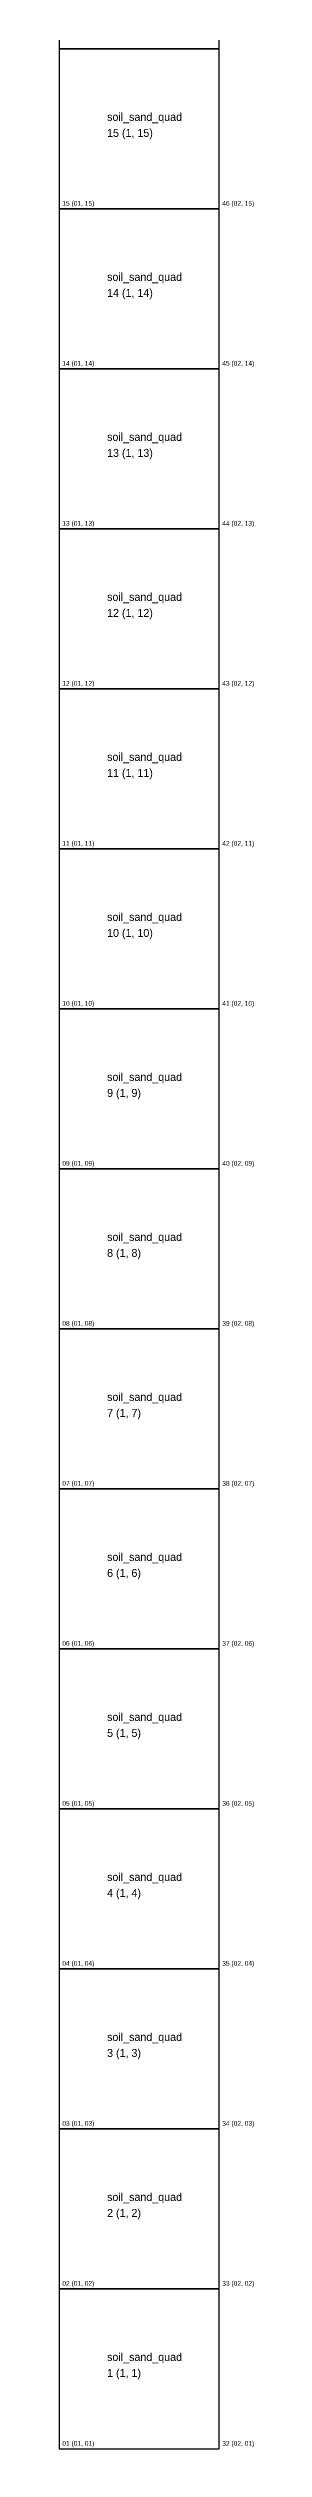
# Model space of a CAD drawing. Header units: metres. Extents: x 0 to 1.2, y 0 to 30.1.
# Drawn here: x 0 to 1.21, y 0 to 15.01 of the extents above; entities that cross this region are included whole.
import ezdxf

# ---------------------------------------------------------------- set-up
doc = ezdxf.new("R2010")
doc.units = ezdxf.units.M
for name, color, linetype in [('Elem_Geom', 2, 'Continuous'), ('Elem_Info', 3, 'Continuous'), ('Geometry', 1, 'Continuous'), ('Node_Geom', 4, 'Continuous')]:
    doc.layers.add(name, color=color, linetype=linetype)

msp = doc.modelspace()

# ---------------------------------------------------------------- linework, layer by layer
at = {"layer": 'Geometry'}
for points in [[(0, 15), (1, 15), (1, 16), (0, 16), (0, 15)], [(0, 14), (1, 14), (1, 15), (0, 15), (0, 14)], [(0, 13), (1, 13), (1, 14), (0, 14), (0, 13)], [(0, 12), (1, 12), (1, 13), (0, 13), (0, 12)], [(0, 11), (1, 11), (1, 12), (0, 12), (0, 11)], [(0, 10), (1, 10), (1, 11), (0, 11), (0, 10)], [(0, 9), (1, 9), (1, 10), (0, 10), (0, 9)], [(0, 8), (1, 8), (1, 9), (0, 9), (0, 8)], [(0, 7), (1, 7), (1, 8), (0, 8), (0, 7)], [(0, 6), (1, 6), (1, 7), (0, 7), (0, 6)], [(0, 5), (1, 5), (1, 6), (0, 6), (0, 5)], [(0, 4), (1, 4), (1, 5), (0, 5), (0, 4)], [(0, 3), (1, 3), (1, 4), (0, 4), (0, 3)], [(0, 2), (1, 2), (1, 3), (0, 3), (0, 2)], [(0, 1), (1, 1), (1, 2), (0, 2), (0, 1)], [(0, 0), (1, 0), (1, 1), (0, 1), (0, 0)]]:
    msp.add_lwpolyline(points, dxfattribs=at)

# ---------------------------------------------------------------- texts
at = {"layer": 'Elem_Geom'}
for s, p in [('15 (1, 15)', (0.3, 14.45)), ('14 (1, 14)', (0.3, 13.45)), ('13 (1, 13)', (0.3, 12.45)), ('12 (1, 12)', (0.3, 11.45)), ('11 (1, 11)', (0.3, 10.45)), ('10 (1, 10)', (0.3, 9.45)), ('9 (1, 9)', (0.3, 8.45)), ('8 (1, 8)', (0.3, 7.45)), ('7 (1, 7)', (0.3, 6.45)), ('6 (1, 6)', (0.3, 5.45)), ('5 (1, 5)', (0.3, 4.45)), ('4 (1, 4)', (0.3, 3.45)), ('3 (1, 3)', (0.3, 2.45)), ('2 (1, 2)', (0.3, 1.45)), ('1 (1, 1)', (0.3, 0.45))]:
    msp.add_text(s, height=0.05, dxfattribs=at).set_placement(p)
at = {"layer": 'Elem_Info'}
for p in [(0.3, 14.55), (0.3, 13.55), (0.3, 12.55), (0.3, 11.55), (0.3, 10.55), (0.3, 9.55), (0.3, 8.55), (0.3, 7.55), (0.3, 6.55), (0.3, 5.55), (0.3, 4.55), (0.3, 3.55), (0.3, 2.55), (0.3, 1.55), (0.3, 0.55)]:
    msp.add_text('soil_sand_quad', height=0.05, dxfattribs=at).set_placement(p)
at = {"layer": 'Node_Geom'}
for s, p in [('15 (01, 15)', (0.02, 14.02)), ('46 (02, 15)', (1.02, 14.02)), ('14 (01, 14)', (0.02, 13.02)), ('45 (02, 14)', (1.02, 13.02)), ('13 (01, 13)', (0.02, 12.02)), ('44 (02, 13)', (1.02, 12.02)), ('12 (01, 12)', (0.02, 11.02)), ('43 (02, 12)', (1.02, 11.02)), ('11 (01, 11)', (0.02, 10.02)), ('42 (02, 11)', (1.02, 10.02)), ('10 (01, 10)', (0.02, 9.02)), ('41 (02, 10)', (1.02, 9.02)), ('09 (01, 09)', (0.02, 8.02)), ('40 (02, 09)', (1.02, 8.02)), ('08 (01, 08)', (0.02, 7.02)), ('39 (02, 08)', (1.02, 7.02)), ('07 (01, 07)', (0.02, 6.02)), ('38 (02, 07)', (1.02, 6.02)), ('06 (01, 06)', (0.02, 5.02)), ('37 (02, 06)', (1.02, 5.02)), ('05 (01, 05)', (0.02, 4.02)), ('36 (02, 05)', (1.02, 4.02)), ('04 (01, 04)', (0.02, 3.02)), ('35 (02, 04)', (1.02, 3.02)), ('03 (01, 03)', (0.02, 2.02)), ('34 (02, 03)', (1.02, 2.02)), ('02 (01, 02)', (0.02, 1.02)), ('33 (02, 02)', (1.02, 1.02)), ('01 (01, 01)', (0.02, 0.02)), ('32 (02, 01)', (1.02, 0.02))]:
    msp.add_text(s, height=0.03, dxfattribs=at).set_placement(p)

doc.saveas('drawing.dxf')
